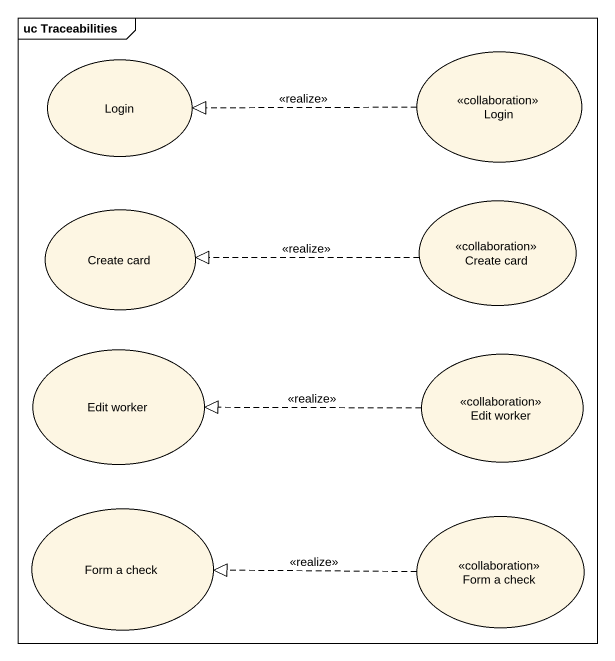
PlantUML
@startuml
mainframe uc Traceabilities
usecase Login <<collaboration>>
usecase "Login" as Login_2
usecase "Create card" as Create_card <<collaboration>>
usecase "Create card" as Create_card_2
usecase "Edit worker" as Edit_worker
usecase "Edit worker" as Edit_worker_2 <<collaboration>>
usecase "Form a check" as Form_a_check
usecase "Form a check" as Form_a_check_2 <<collaboration>>
Login .left.|> Login_2 : <<realize>>
Create_card .left.|> Create_card_2 : <<realize>>
Edit_worker_2 .left.|> Edit_worker : <<realize>>
Form_a_check_2 .left.|> Form_a_check : <<realize>>
@enduml
